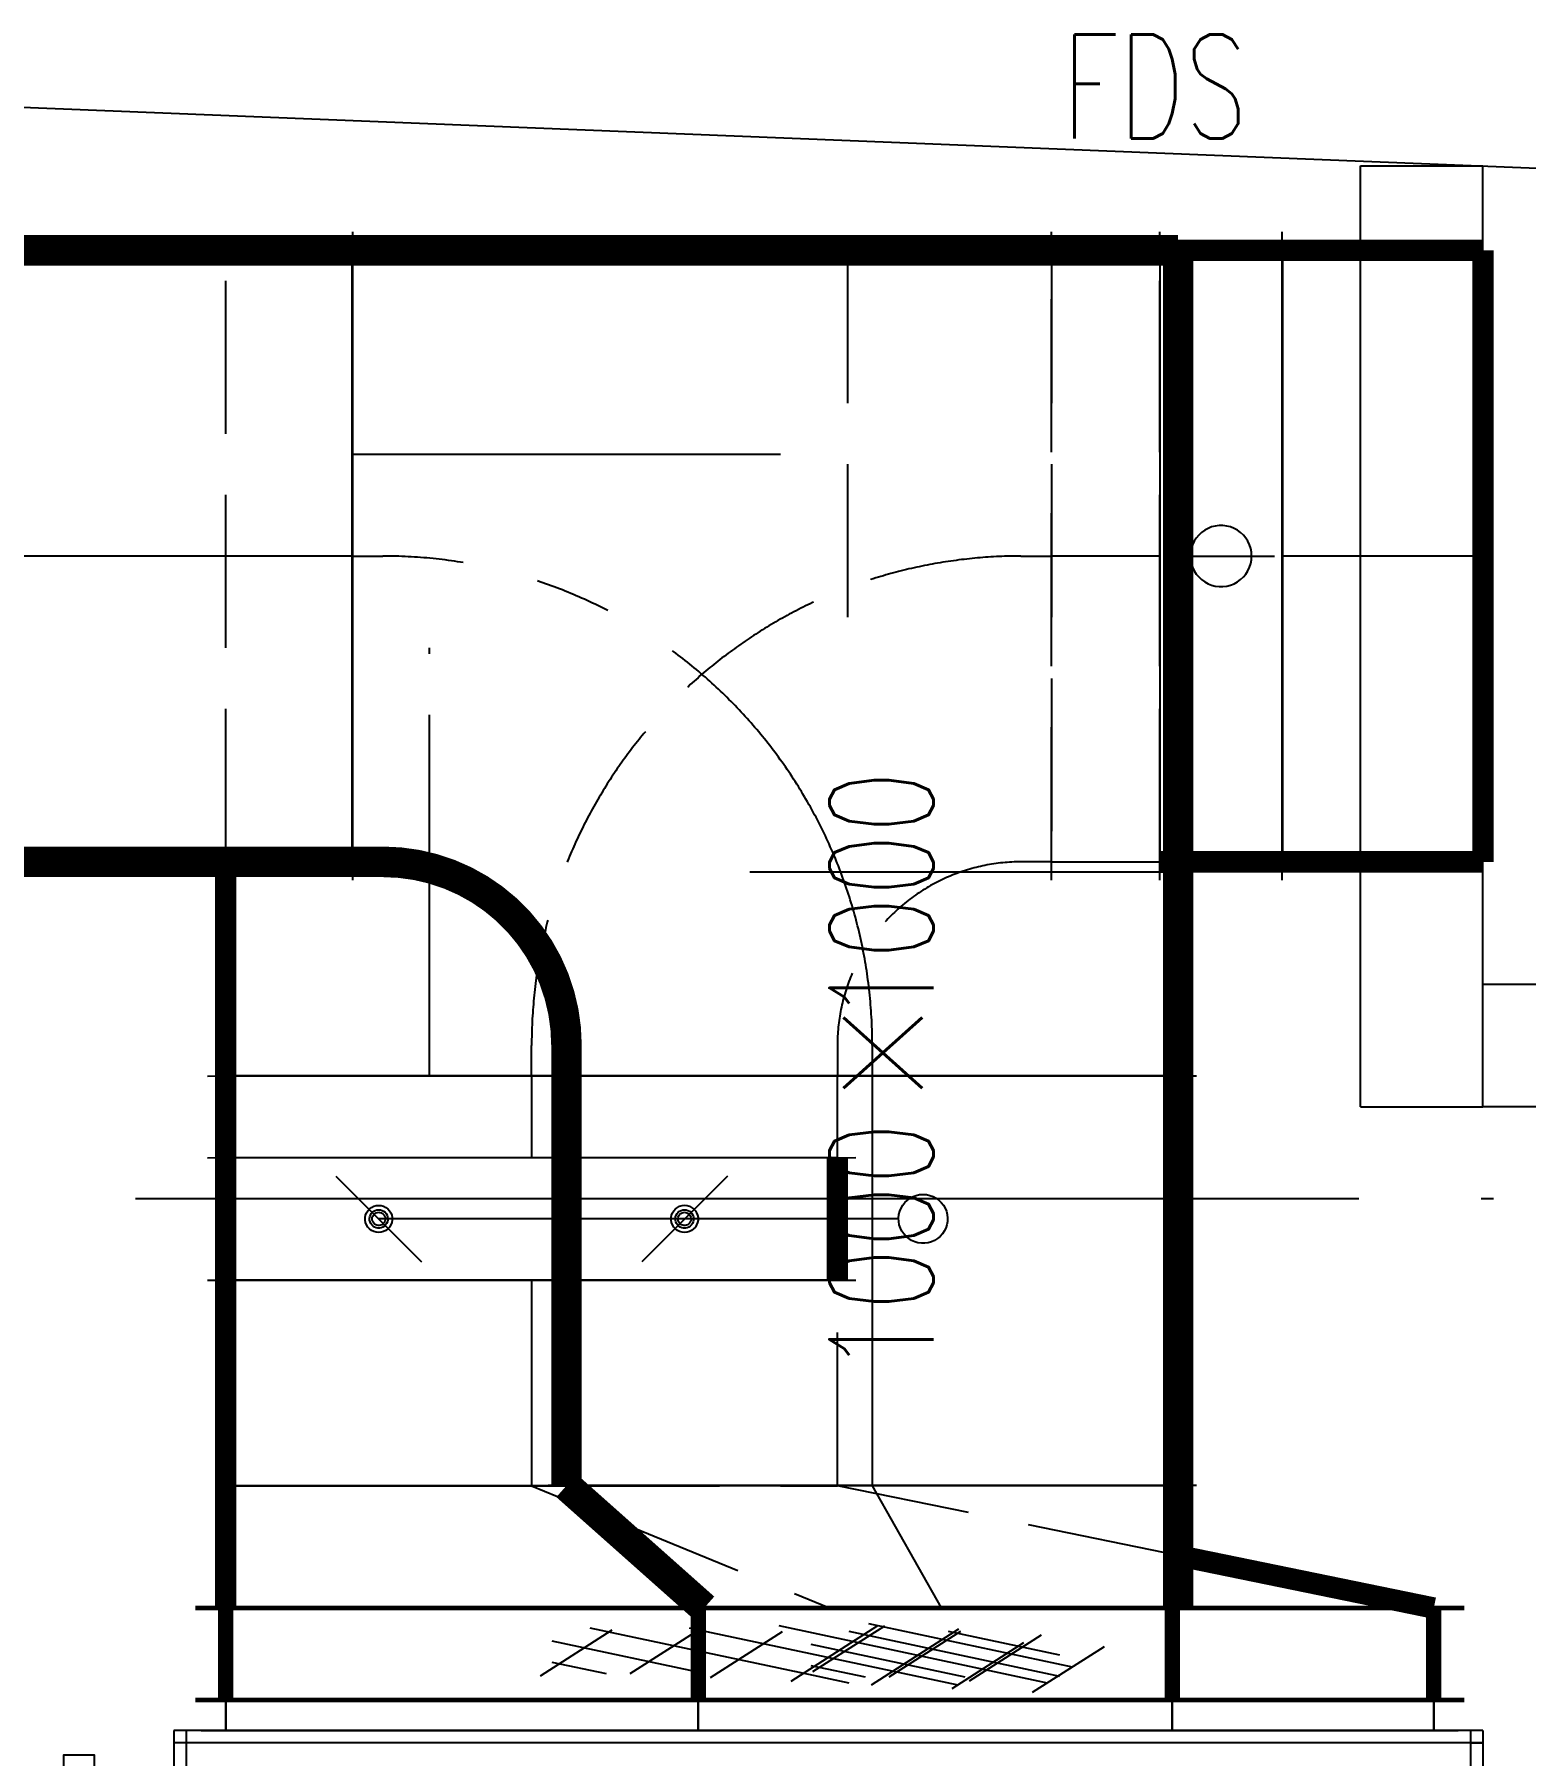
# Model space of a CAD drawing. Extents: x -778003 to -147913, y -2164908 to -814216.
# Drawn here: x -474731 to -472293, y -1279827 to -1277013 of the extents above; entities that cross this region are included whole.
import ezdxf

# ---------------------------------------------------------------- set-up
doc = ezdxf.new("R2010")
doc.units = 0
doc.header["$LTSCALE"] = 1000
doc.header["$MEASUREMENT"] = 0
for name, pattern in [('ACISOTGL', [3, 2, -1]), ('CENTER2', [1.125, 0.75, -0.125, 0.125, -0.125]), ('DASH', [0.35, 0.25, -0.1]), ('EB_DASHDOT', [39, 30, -3, 3, -3]), ('结构柱网$0$DOTE', [2.4200000000000004, 2, -0.2, 0.02, -0.2])]:
    doc.linetypes.add(name, pattern=pattern)
doc.layers.get('0').update_dxf_attribs({"linetype": 'CONTINUOUS'})
for name, color, linetype in [('00-风量计算', 6, 'CONTINUOUS'), ('A_STR-砌块墙', 121, 'CONTINUOUS'), ('DUCT-排风中心线', 5, 'CENTER2'), ('DUCT-排风标注', 3, 'CONTINUOUS'), ('DUCT-排风法兰', 2, 'CONTINUOUS'), ('DUCT-排风管', 31, 'CONTINUOUS'), ('DUCT-排风管端线', 2, 'CONTINUOUS'), ('DUCT-新风中心线', 5, 'CENTER2'), ('DUCT-新风标注', 3, 'CONTINUOUS'), ('DUCT-新风法兰', 2, 'CONTINUOUS'), ('DUCT-新风管', 3, 'CONTINUOUS'), ('DUCT-新风管端线', 2, 'CONTINUOUS'), ('DUCT-新风阀门', 7, 'CONTINUOUS'), ('EQ-空气机组', 7, 'CONTINUOUS'), ('Hvac-Hide', 8, 'DASH'), ('结构柱网$0$S-ANNO-DOTE', 230, '结构柱网$0$DOTE')]:
    doc.layers.add(name, color=color, linetype=linetype)
for name, color, linetype, lineweight in [('CAXA0', 7, 'CONTINUOUS', 70), ('CAXA1', 1, 'EB_DASHDOT', 25), ('H-DIM-空调', 7, 'CONTINUOUS', 20), ('粗实线层', 7, 'CONTINUOUS', 30)]:
    doc.layers.add(name, color=color, linetype=linetype, lineweight=lineweight)
doc.styles.add('_TCH_DIM', font='SIMPLEX', dxfattribs={"bigfont": 'GBCBIG'})

# ---------------------------------------------------------------- blocks, each defined once
blk = doc.blocks.new('A$C39991068')
at = {"color": 141}
blk.add_lwpolyline([(-2916.462633163588, -8634.694435050013), (-2916.462633124385, -8434.694435050013), (-7216.462582910957, -8434.69443445094), (-7216.464022414388, 290.3423867043457), (0, 0), (-0.03869723674870329, -834.6872920718743), (-1366.462626343768, -834.6941948889871), (-1366.46262667625, -2534.696116991809)], dxfattribs=at)
blk = doc.blocks.new('A$C1B5F37FD')
for p, q in [((-4480, 0), (-4480, -2140)), ((-4480, 0), (-4460, 0)), ((-4460, 0), (-4460, -2140)), ((-4460, -20), (-4460, 0)), ((-4460, 0), (-4060, 0)), ((-4480, -20), (-4460, -20)), ((-4460, -20), (-4060, -20)), ((-4480, -2120), (-4460, -2120)), ((-4460, -2120), (-4060, -2120)), ((-4460, -2120), (-4460, -2140)), ((-4480, -2140), (-4460, -2140)), ((-4460, -2140), (-4060, -2140))]:
    blk.add_line(p, q)
at = {"linetype": 'ACISOTGL', "ltscale": 80}
blk.add_line((-4460, -20), (-4460, -2120), dxfattribs=at)
at = {"layer": '粗实线层'}
for p, q in [((-4530, -40), (-4530, -2095)), ((-4480, -40), (-4480, -2095)), ((-4480, -80), (-4530, -80)), ((-4480, -2055), (-4530, -2055))]:
    blk.add_line(p, q, dxfattribs=at)
blk = doc.blocks.new('A$C044C3CE2')
for p, q in [((22.5, 2140), (22.5, 0)), ((22.5, 2140), (42.5, 2140)), ((42.5, 2140), (42.5, 0)), ((42.5, 2120), (42.5, 2140)), ((42.5, 2140), (1142.5, 2140)), ((1142.5, 2120), (1142.5, 2140)), ((1142.5, 2120), (1142.5, 2140)), ((1142.5, 2140), (1642.5, 2140)), ((1642.5, 2120), (1642.5, 2140)), ((1942.5, 2140), (1942.5, 0)), ((1942.5, 2140), (1962.5, 2140)), ((1962.5, 2140), (1962.5, 0)), ((22.5, 2120), (42.5, 2120)), ((42.5, 2120), (1142.5, 2120)), ((1142.5, 2120), (1642.5, 2120)), ((1942.5, 2120), (1962.5, 2120)), ((22.5, 20), (42.5, 20)), ((22.5, 0), (42.5, 0)), ((42.5, 20), (1142.5, 20)), ((42.5, 20), (42.5, 0)), ((42.5, 0), (1142.5, 0)), ((1142.5, 20), (1142.5, 0)), ((1142.5, 20), (1642.5, 20)), ((1142.5, 20), (1142.5, 0)), ((1142.5, 0), (1642.5, 0)), ((1642.5, 20), (1642.5, 0)), ((1942.5, 20), (1962.5, 20)), ((1942.5, 0), (1962.5, 0))]:
    blk.add_line(p, q)
at = {"extrusion": (-1.224606353822377e-16, 0, -1)}
for p, q in [((1942.5, 2140), (1642.5, 2140)), ((1642.5, 2120), (1642.5, 2140)), ((1942.5, 2120), (1942.5, 2140)), ((1942.5, 2120), (1642.5, 2120)), ((1866.5, 2115), (1912.5, 1622)), ((1866.5, 1622), (1912.5, 2115)), ((1866.5, 1622), (1912.5, 1129)), ((1866.5, 1129), (1912.5, 1622)), ((1866.5, 1129), (1912.5, 636)), ((1866.5, 636), (1912.5, 1129)), ((1866.5, 636), (1912.5, 143)), ((1866.5, 143), (1912.5, 636)), ((1942.5, 20), (1642.5, 20)), ((1642.5, 20), (1642.5, 0)), ((1942.5, 0), (1642.5, 0)), ((1942.5, 20), (1942.5, 0))]:
    blk.add_line(p, q, dxfattribs=at)
at = {"linetype": 'ACISOTGL', "ltscale": 80}
for p, q in [((42.5, 2120), (42.5, 20)), ((1142.5, 2120), (1142.5, 20)), ((1142.5, 2120), (1142.5, 20)), ((1642.5, 2120), (1642.5, 20))]:
    blk.add_line(p, q, dxfattribs=at)
at = {"linetype": 'ACISOTGL', "ltscale": 80, "extrusion": (-1.224606353822377e-16, 0, -1)}
for p, q in [((1642.5, 2120), (1642.5, 20)), ((1942.5, 2120), (1942.5, 20))]:
    blk.add_line(p, q, dxfattribs=at)
at = {"lineweight": 70, "extrusion": (1.224606353822377e-16, 0, -1)}
for p, q in [((242.2044017243999, 200), (242.2044017243999, 1328.612710508353)), ((242.7607065506554, 1326.943544461905), (242.7607065506554, 690.7348176562982)), ((242.7607065506554, 1326.943544461905), (244.1516782560308, 1326.943544461905)), ((244.1516782560308, 1326.943544461905), (244.1516782560308, 690.7348176562982)), ((270.0238358319008, 1328.612710508353), (270.0238358319008, 227.8194341075023)), ((947.9139240345007, 1328.612710508353), (1042.5, 1328.612710508353)), ((1042.5, 1328.612710508353), (1042.5, 200)), ((947.9139240345007, 1306.357163222353), (1042.5, 1306.357163222353)), ((1014.6805658925, 1306.357163222353), (1014.6805658925, 711.3211988958565)), ((947.9139240345007, 711.3211988958565), (1042.5, 711.3211988958565)), ((242.7607065506554, 690.7348176562982), (244.1516782560308, 690.7348176562982)), ((616.8626581552503, 689.0656516098497), (616.8626581552503, 656.2387193629866)), ((644.68209226275, 689.0656516098497), (644.68209226275, 656.2387193629866)), ((947.9139240345007, 689.0656516098497), (1042.5, 689.0656516098497)), ((1014.6805658925, 689.0656516098497), (1014.6805658925, 227.8194341075023)), ((525.0585256005004, 656.2387193630029), (760.1327438088906, 656.2387193629547)), ((525.0585256005004, 621.1862323875503), (760.1327438088906, 621.186232387503)), ((616.8626581552503, 621.1862323875348), (616.8626581552503, 227.8194341075023)), ((644.68209226275, 621.1862323875348), (644.68209226275, 227.8194341075023)), ((796.2980081486253, 588.3593001407035), (863.064650006625, 588.3593001407035)), ((712.839705826125, 505.4283169688088), (644.68209226275, 505.4283169688088)), ((1014.6805658925, 505.4283169688088), (954.8687825613749, 505.4283169688088)), ((712.839705826125, 477.6088828613119), (644.68209226275, 477.6088828613119)), ((1014.6805658925, 477.6088828613119), (954.8687825613749, 477.6088828613119)), ((644.68209226275, 394.7408126693463), (712.839705826125, 394.7408126693463)), ((954.8687825613749, 394.7408126693463), (1014.6805658925, 394.7408126693463)), ((644.68209226275, 366.921378561844), (712.839705826125, 366.921378561844)), ((954.8687825613749, 366.921378561844), (1014.6805658925, 366.921378561844)), ((242.2044017243999, 227.8194341075023), (1042.5, 227.8194341075023)), ((242.2044017243999, 200), (1042.5, 200))]:
    blk.add_line(p, q, dxfattribs=at)
blk.add_lwpolyline([(662.5, -180), (62.5, -180), (62.5, -130), (662.5, -130)], close=True)
blk.add_point((1392.5, 1070))
at = {"layer": 'CAXA0', "linetype": 'Continuous', "lineweight": 70, "extrusion": (1.224606353822377e-16, 0, -1)}
for p, q in [((623.8175166821245, 1352.537423840802), (623.8175166821245, 1328.612710508353)), ((648.8550073788748, 1352.537423840802), (623.8175166821245, 1352.537423840802)), ((648.8550073788748, 1352.537423840802), (648.8550073788748, 1328.612710508353)), ((947.9139240345007, 1328.612710508353), (242.2044017243999, 1328.612710508353)), ((947.9139240345007, 689.0656516098497), (242.2044017243999, 689.0656516098497)), ((623.8175166821245, 656.2387193630029), (623.8175166821245, 689.0656516098497)), ((648.8550073788748, 656.2387193630029), (648.8550073788748, 689.0656516098497)), ((525.0585256005004, 656.2387193630029), (525.0585256005004, 621.1862323875503)), ((747.6139984605003, 656.2387193630029), (747.6139984605003, 621.1862323875503)), ((760.1327438088906, 656.2387193630029), (760.1327438088906, 621.1862323875503)), ((899.2299143463597, 656.2387193630029), (760.1327438088906, 656.2387193630029)), ((899.2299143463597, 656.2387193630029), (899.2299143463756, 621.1862323875503)), ((899.2299143463756, 621.1862323875503), (760.1327438088906, 621.1862323875503)), ((938.1771220968757, 527.4884624517526), (938.1771220968757, 519.1426322195002)), ((954.8687825613749, 527.4884624517526), (954.8687825613749, 519.1426322195002)), ((938.1771220968757, 359.9084311353363), (938.1771220968757, 368.2542613675887)), ((954.8687825613749, 359.9084311353363), (954.8687825613749, 368.2542613675887))]:
    blk.add_line(p, q, dxfattribs=at)
at = {"layer": 'CAXA0', "lineweight": 70, "extrusion": (1.224606353822377e-16, 0, -1)}
for p, q in [((244.1516782560308, 1306.357163222353), (947.9139240345007, 1306.357163222353)), ((947.9139240344676, 711.3211988958565), (244.1516782560308, 711.3211988958565)), ((812.9896686131246, 656.2389233748409), (846.3729895421258, 656.2389233748409)), ((812.9896686131246, 621.1862323875503), (812.9896686131246, 588.3593001407035)), ((846.3729895421258, 621.1862323875503), (846.3729895421258, 588.3593001407035)), ((736.4464827687802, 564.7129851611708), (922.916175386486, 564.7129851611708)), ((879.7563104711256, 582.4776809412515), (779.6063476841248, 582.4776809412515)), ((779.6063476841248, 582.4776809412515), (779.6063476841248, 564.7129851611708)), ((796.2980081486253, 588.3593001407035), (796.2980081486253, 582.4776809412515)), ((863.064650006625, 588.3593001407035), (863.064650006625, 582.4776809412515)), ((879.7563104711256, 582.4776809412515), (879.7563104711256, 564.7129851611708)), ((712.839705826125, 546.94828938109), (954.8687825613749, 546.94828938109)), ((712.839705826125, 297.6640313074258), (712.839705826125, 546.94828938109)), ((938.1771220968757, 546.94828938109), (938.1771220968757, 527.4884624517526)), ((954.8687825613749, 546.94828938109), (954.8687825613749, 527.4884624517526)), ((800.4709232647501, 524.5337739001952), (858.8917348905002, 524.5337739001952)), ((800.4709232647501, 524.5337739001952), (800.4709232647501, 466.1129622744447)), ((858.8917348905002, 524.5337739001952), (858.8917348905002, 466.1129622744447)), ((938.1771220968757, 519.1426322195002), (938.1771220968757, 368.2542613675887)), ((954.8687825613749, 519.1426322195002), (954.8687825613749, 368.2542613675887)), ((698.9299887723753, 453.3353814559541), (712.839705826125, 467.0667714438423)), ((800.4709232647501, 466.1129622744447), (858.8917348905002, 466.1129622744447)), ((698.9299887723753, 434.0615121311512), (712.839705826125, 420.3301221432466)), ((712.839705826125, 343.4093868360069), (938.1771220968757, 343.4093868360069)), ((938.1771220968757, 359.9084311353363), (938.1771220968757, 338.3025335748416)), ((938.1771220968757, 338.3025335748416), (954.8687825613749, 338.3025335748416)), ((946.5229523291252, 338.3025335748416), (946.5229523291252, 297.6640313074258)), ((954.8687825613749, 359.9084311353363), (954.8687825613749, 338.3025335748416)), ((756.6553145454376, 253.848422588112), (902.7073436098127, 253.848422588112))]:
    blk.add_line(p, q, dxfattribs=at)
blk.add_circle((-693.366101950875, 443.6984467935445), 11.127773643, dxfattribs=at)
for centre, radius, start, end in [((-736.4464827687802, 546.94828938109), 17.76469578007499, 0, 90), ((-922.916175386486, 546.94828938109), 17.764695780075, 90, 180), ((-756.6553145454376, 297.6640313074258), 43.8156087193125, 270, 0), ((-902.7073436098127, 297.6640313074258), 43.8156087193125, 180, 270)]:
    blk.add_arc(centre, radius, start, end, dxfattribs=at)
at = {"layer": 'CAXA1', "linetype": 'EB_DASHDOT', "extrusion": (1.224606353822377e-16, 0, -1)}
for p, q in [((636.3362620305162, 605.2788236048264), (636.3362620305004, 1402.244892562524)), ((1127.937592295711, 1008.736733375043), (186.3970420028983, 1008.736733375043))]:
    blk.add_line(p, q, dxfattribs=at)
at = {"layer": 'CAXA1', "extrusion": (1.224606353822377e-16, 0, -1)}
for p, q in [((829.6813290776252, 737.8211797820804), (829.6813290776252, 141.7471813319844)), ((829.6813290776252, 665.1429032293572), (829.6813290776252, 194.7145115314206)), ((693.366101950875, 460.3901072580493), (693.366101950875, 427.0067863290451)), ((677.7872188506756, 415.8790126860476), (957.6507259721257, 415.8790126860476))]:
    blk.add_line(p, q, dxfattribs=at)
at = {"layer": '粗实线层', "extrusion": (-1.224606353822377e-16, 0, -1)}
for p, q in [((1962.5, 2100), (1962.5, 45)), ((2012.5, 2100), (2012.5, 45)), ((1962.5, 2060), (2012.5, 2060)), ((1962.5, 85), (2012.5, 85))]:
    blk.add_line(p, q, dxfattribs=at)
at = {"layer": '粗实线层'}
for p, q in [((-27.5, 1672.5), (-27.50000000000023, 817.5)), ((22.5, 1672.5), (22.49999999999977, 817.5)), ((-27.5, 1632.5), (22.5, 1632.5)), ((1461.454247488757, 1141.649153127823), (1451.064498207706, 1141.081771724954)), ((1451.064498207706, 1141.081771724954), (1457.282647121654, 1109.03586096913)), ((1461.454247488757, 1141.649153127823), (1457.282647121654, 1109.03586096913)), ((-27.50000000000023, 857.5), (22.49999999999977, 857.5))]:
    blk.add_line(p, q, dxfattribs=at)
at = {"layer": '粗实线层', "extrusion": (-1.224606353822377e-16, 0, -1)}
for points in [[(-1912.5, 2115), (-1866.5, 2115), (-1866.5, 1622), (-1912.5, 1622)], [(-1912.5, 1622), (-1866.5, 1622), (-1866.5, 1129), (-1912.5, 1129)], [(-1912.5, 1129), (-1866.5, 1129), (-1866.5, 636), (-1912.5, 636)], [(-1912.5, 636), (-1866.5, 636), (-1866.5, 143), (-1912.5, 143)]]:
    blk.add_lwpolyline(points, close=True, dxfattribs=at)
at = {"layer": '粗实线层'}
blk.add_lwpolyline([(1222.5, 2035), (1562.5, 2035), (1562.5, 105), (1222.5, 105)], close=True, dxfattribs=at)
at = {"layer": '粗实线层', "start_tangent": (2.029518412859098e-16, 1), "end_tangent": (5.643781815287702e-17, 1)}
blk.add_spline([(1456.259372848232, 1141.365462426387), (1392.499999999985, 1924.312458668785), (1310.841617703569, 1069.999999999996), (1392.500000000015, 215.6875413312155), (1458.309435584728, 1069.999999972797)], degree=3, dxfattribs=at)

msp = doc.modelspace()

# ---------------------------------------------------------------- linework, layer by layer
at = {"layer": 'A_STR-砌块墙'}
for p, q in [((-472562.6567154027, -1278766.835831507), (-472562.6567154027, -1277228.388071762)), ((-472562.6567154027, -1277228.388071762), (-472362.6567154027, -1277228.388071762)), ((-472362.6567154027, -1278766.835831507), (-472362.6567154027, -1277228.388071762)), ((-471162.6074900187, -1278566.835831508), (-472362.6567154027, -1278566.835831508)), ((-472362.6567154027, -1278766.835831508), (-472362.6567154027, -1278566.835831508)), ((-472562.6567154027, -1278766.835831507), (-472362.6567154027, -1278766.835831507)), ((-471162.6074900187, -1278766.835831508), (-472362.6567154027, -1278766.835831508))]:
    msp.add_line(p, q, dxfattribs=at)
at = {"layer": 'DUCT-排风中心线'}
for p, q in [((-474211.1337932249, -1277866.168323187), (-474840.2277150205, -1277866.168323186)), ((-474210.933793225, -1277866.168323187), (-474160.933793225, -1277866.168323187)), ((-473360.9337932256, -1278666.168323187), (-473360.9337932256, -1278716.168323187)), ((-473360.9337932256, -1278716.368323187), (-473360.9337932256, -1279385.949956544)), ((-473360.9337932256, -1279386.149956544), (-473248.4337932257, -1279586.149956544))]:
    msp.add_line(p, q, dxfattribs=at)
msp.add_arc((-474160.9337932256, -1278666.168323187), 800, 0, 89.99999999995832, dxfattribs=at)
at = {"layer": 'DUCT-排风法兰'}
for p, q in [((-474211.033793225, -1277336.168323187), (-474211.033793225, -1278396.168323187)), ((-473890.9337932256, -1278716.268323187), (-472830.9337932256, -1278716.268323187)), ((-472830.9337932256, -1279386.049956544), (-473890.9337932256, -1279386.049956544)), ((-473665.9337932257, -1279586.249956544), (-472830.9337932257, -1279586.249956544)), ((-473665.9337932257, -1279586.249956544), (-472830.9337932257, -1279586.249956544))]:
    msp.add_line(p, q, dxfattribs=at)
at = {"layer": 'DUCT-排风法兰', "const_width": 7.5, "elevation": -2990}
for points in [[(-473676.4337932256, -1279586.349956544), (-472820.4337932258, -1279586.349956544)], [(-473714.4337932256, -1279736.549956544), (-472820.4337932258, -1279736.549956544)]]:
    msp.add_lwpolyline(points, dxfattribs=at)
at = {"layer": 'DUCT-排风管'}
for points, const_width in [([(-474211.1337932246, -1277366.168323187), (-474840.2277150202, -1277366.168323186)], 50), ([(-474210.9337932246, -1277366.168323187), (-472860.9337932256, -1277366.168323188)], 50), ([(-472860.9337932256, -1277366.168323188), (-472860.9337932256, -1278716.168323187)], 50), ([(-474840.2277150209, -1278366.168323186), (-474211.1337932253, -1278366.168323187)], 50), ([(-474160.9337932254, -1278366.168323187), (-474210.9337932254, -1278366.168323187)], 50), ([(-473860.9337932256, -1278716.168323187), (-473860.9337932256, -1278666.168323187)], 50), ([(-473860.9337932256, -1278716.368323187), (-473860.9337932256, -1279385.949956544)], 50), ([(-472860.9337932256, -1279385.949956544), (-472860.9337932256, -1278716.368323187)], 50), ([(-473860.9337932256, -1279386.149956544), (-473635.9337932257, -1279586.149956544)], 50), ([(-472860.9337932256, -1279386.149956544), (-472860.9337932257, -1279586.149956544)], 50), ([(-473645.4337932257, -1279736.449956544), (-473645.4337932258, -1279586.449956544)], 25), ([(-472870.4337932258, -1279586.449956544), (-472870.4337932257, -1279736.449956544)], 25)]:
    msp.add_lwpolyline(points, dxfattribs=dict(at, const_width=const_width))
at = {"layer": 'DUCT-排风管', "const_width": 50}
msp.add_lwpolyline([(-473860.9337932256, -1278666.168323187, 0.4142135623733224), (-474160.9337932254, -1278366.168323187)], format="xyb", dxfattribs=at)
at = {"layer": 'DUCT-排风管端线'}
for p, q in [((-474211.1337932253, -1278366.168323187), (-474211.1337932246, -1277366.168323187)), ((-474210.9337932254, -1278366.168323187), (-474210.9337932246, -1277366.168323187)), ((-474210.9337932249, -1277699.50165652), (-473510.9337932249, -1277699.50165652)), ((-472860.9337932253, -1278382.834989854), (-473560.9337932253, -1278382.834989854)), ((-472860.9337932256, -1278716.168323187), (-473860.9337932256, -1278716.168323187)), ((-472860.9337932256, -1278716.368323187), (-473860.9337932256, -1278716.368323187)), ((-473860.9337932256, -1279385.949956544), (-472860.9337932256, -1279385.949956544)), ((-472860.9337932256, -1279386.149956544), (-473860.9337932256, -1279386.149956544)), ((-473635.9337932257, -1279586.149956544), (-472860.9337932257, -1279586.149956544))]:
    msp.add_line(p, q, dxfattribs=at)
at = {"layer": 'DUCT-新风中心线'}
for p, q in [((-472362.6567154027, -1277866.168323186), (-472690.5514534167, -1277866.168323186)), ((-473917.9589261594, -1278716.198330311), (-473917.960801607, -1278666.198330346)), ((-473917.9589186576, -1278716.398330311), (-473917.9539175718, -1278849.728790758)), ((-473917.9464007781, -1279050.128790617), (-473917.9337932258, -1279386.249956544)), ((-473917.9337932258, -1279386.249956544), (-473811.867721796, -1279429.764242259)), ((-473430.6775432266, -1279586.149956544), (-473430.4337932258, -1279586.249956544))]:
    msp.add_line(p, q, dxfattribs=at)
msp.add_arc((-473117.9608021615, -1278666.168323186), 800.0000000082823, 168.9453664764502, 180.0021491045487, dxfattribs=at)
at = {"layer": 'DUCT-新风法兰'}
for p, q in [((-473067.8608021695, -1277366.168323188), (-473067.8608021695, -1277336.168323186)), ((-472890.8514534166, -1277366.168323188), (-472890.8514534166, -1277336.168323186)), ((-472690.6514534167, -1278396.168323186), (-472690.6514534167, -1277336.168323186)), ((-474447.9589220357, -1278716.31821009), (-473387.9589227813, -1278716.278450532)), ((-474447.9539134481, -1278849.848670537), (-473387.9539141937, -1278849.808910979)), ((-474447.9464041562, -1279050.048670396), (-473387.9464049019, -1279050.008910838))]:
    msp.add_line(p, q, dxfattribs=at)
at = {"layer": 'DUCT-新风法兰', "const_width": 7.5}
for points in [[(-474467.9337932258, -1279586.149956398), (-472392.9337932258, -1279586.349956545)], [(-474467.9337932258, -1279586.349956544), (-472392.9337932258, -1279586.349956544)], [(-474467.9337932258, -1279736.549956544), (-472392.9337932258, -1279736.549956545)]]:
    msp.add_lwpolyline(points, dxfattribs=at)
at = {"layer": 'DUCT-新风管'}
for points, const_width in [([(-474211.1337932246, -1277366.168323483), (-474210.9337932246, -1277366.168323483)], 35), ([(-472890.7514534164, -1277366.168323186), (-472690.7514534164, -1277366.168323186)], 35), ([(-472362.6567154024, -1277366.168323186), (-472690.5514534164, -1277366.168323186)], 35), ([(-472362.6567154031, -1278366.168323186), (-472362.6567154024, -1277366.168323186)], 35), ([(-474417.9589258077, -1278716.217084787), (-474417.9720556784, -1278366.168323187)], 35), ([(-472690.751453417, -1278366.168323186), (-472890.751453417, -1278366.168323186)], 35), ([(-472690.5514534171, -1278366.168323186), (-472362.6567154031, -1278366.168323186)], 35), ([(-474417.9589183059, -1278716.417084787), (-474417.9539172201, -1278849.747545234)], 35), ([(-473417.9589269332, -1278716.168323187), (-473417.9589265112, -1278716.179575836)], 35), ([(-474417.9464079283, -1279049.947545093), (-474417.9539097185, -1278849.947545233)], 35), ([(-473417.9539104219, -1278849.910036282), (-473417.9464086317, -1279049.910036142)], 35), ([(-474417.9464004264, -1279050.147545092), (-474417.933792874, -1279386.26871102)], 35), ([(-473417.9464004264, -1279050.128790688), (-473417.9464011299, -1279050.110036141)], 35), ([(-474417.9337932258, -1279386.249956544), (-474417.9337932258, -1279586.249956544)], 35), ([(-473417.933796625, -1279386.149956544), (-473417.9338041268, -1279385.949956544)], 35), ([(-472860.9337932256, -1279500.506366801), (-472442.9337932258, -1279586.249956544)], 35), ([(-474417.9337932257, -1279736.449956544), (-474417.9337932258, -1279586.449956544)], 25), ([(-472442.9337932258, -1279586.449956544), (-472442.9337932257, -1279736.449956544)], 25)]:
    msp.add_lwpolyline(points, dxfattribs=dict(at, const_width=const_width))
at = {"layer": 'DUCT-新风管端线'}
for p, q in [((-472890.7514534164, -1277366.168323186), (-472890.751453417, -1278366.168323186)), ((-472690.7514534164, -1277366.168323186), (-472690.751453417, -1278366.168323186)), ((-472690.5514534164, -1277366.168323186), (-472690.5514534171, -1278366.168323186)), ((-474084.6255927088, -1278716.204581803), (-474084.6255927087, -1278376.035494066)), ((-473417.9589265112, -1278716.179575836), (-474417.9589258077, -1278716.217084787)), ((-473860.9337932256, -1278716.396191359), (-474417.9589183059, -1278716.417084787)), ((-474417.9539172201, -1278849.747545234), (-473860.9337932256, -1278849.726651993)), ((-473417.9539104219, -1278849.910036282), (-474417.9539097185, -1278849.947545233)), ((-473417.9464086317, -1279049.910036142), (-474417.9464079283, -1279049.947545093)), ((-473417.9464011299, -1279050.110036141), (-474417.9464004264, -1279050.147545092)), ((-474417.933792874, -1279386.26871102), (-473860.8237031322, -1279386.247814405)), ((-473860.8212932252, -1279386.249956544), (-474417.9337932258, -1279386.249956544)), ((-474417.9337932258, -1279586.049956398), (-472442.9337932258, -1279586.249956544)), ((-474417.9337932258, -1279586.249956398), (-472442.9337932258, -1279586.249956691)), ((-472442.9337932258, -1279586.449956544), (-474417.9337932258, -1279586.249956398)), ((-474417.9337932258, -1279586.249956544), (-472442.9337932258, -1279586.249956544)), ((-472442.9337932257, -1279736.449956544), (-474417.9337932257, -1279736.449956544))]:
    msp.add_line(p, q, dxfattribs=at)
at = {"layer": 'DUCT-新风阀门'}
for p, q in [((-472817.5427931654, -1277823.951926911), (-472822.622652904, -1277827.642661047)), ((-472812.0404179947, -1277820.926970563), (-472817.5427931654, -1277823.951926911)), ((-472806.2023031352, -1277818.615497371), (-472812.0404179947, -1277820.926970563)), ((-472800.1205191457, -1277817.05396065), (-472806.2023031352, -1277818.615497371)), ((-472793.8909793929, -1277816.266986765), (-472800.1205191457, -1277817.05396065)), ((-472787.61192744, -1277816.266986765), (-472793.8909793929, -1277816.266986765)), ((-472781.3823876872, -1277817.05396065), (-472787.61192744, -1277816.266986765)), ((-472775.3006036977, -1277818.615497371), (-472781.3823876872, -1277817.05396065)), ((-472769.4624888382, -1277820.926970563), (-472775.3006036977, -1277818.615497371)), ((-472763.9601136675, -1277823.951926911), (-472769.4624888382, -1277820.926970563)), ((-472758.8802539291, -1277827.642661047), (-472763.9601136675, -1277823.951926911)), ((-472839.180611473, -1277853.733828828), (-472840.3571884824, -1277859.901661508)), ((-472837.240277711, -1277847.762095552), (-472839.180611473, -1277853.733828828)), ((-472834.5667874187, -1277842.080639481), (-472837.240277711, -1277847.762095552)), ((-472831.2023031353, -1277836.779060571), (-472834.5667874187, -1277842.080639481)), ((-472827.1998847876, -1277831.94096789), (-472831.2023031353, -1277836.779060571)), ((-472822.622652904, -1277827.642661047), (-472827.1998847876, -1277831.94096789)), ((-472754.3030220455, -1277831.94096789), (-472758.8802539291, -1277827.642661047)), ((-472750.3006036978, -1277836.779060571), (-472754.3030220455, -1277831.94096789)), ((-472746.9361194143, -1277842.080639481), (-472750.3006036978, -1277836.779060571)), ((-472744.2626291222, -1277847.762095552), (-472746.9361194143, -1277842.080639481)), ((-472742.3222953602, -1277853.733828828), (-472744.2626291222, -1277847.762095552)), ((-472741.1457183509, -1277859.901661508), (-472742.3222953602, -1277853.733828828)), ((-472878.2514534167, -1277866.168323186), (-472703.2514534167, -1277866.168323186)), ((-472840.3571884824, -1277859.901661508), (-472840.7514534167, -1277866.168323186)), ((-472840.7514534167, -1277866.168323186), (-472840.3571884824, -1277872.434984864)), ((-472840.3571884824, -1277872.434984864), (-472839.1806114732, -1277878.602817544)), ((-472839.1806114732, -1277878.602817544), (-472837.2402777111, -1277884.57455082)), ((-472744.2626291223, -1277884.57455082), (-472742.3222953603, -1277878.602817544)), ((-472742.3222953603, -1277878.602817544), (-472741.1457183509, -1277872.434984864)), ((-472740.7514534167, -1277866.168323186), (-472741.1457183509, -1277859.901661508)), ((-472741.1457183509, -1277872.434984864), (-472740.7514534167, -1277866.168323186)), ((-472837.2402777111, -1277884.57455082), (-472834.566787419, -1277890.256006891)), ((-472834.566787419, -1277890.256006891), (-472831.2023031355, -1277895.557585801)), ((-472831.2023031355, -1277895.557585801), (-472827.1998847878, -1277900.395678482)), ((-472827.1998847878, -1277900.395678482), (-472822.6226529042, -1277904.693985325)), ((-472822.6226529042, -1277904.693985325), (-472817.5427931658, -1277908.384719461)), ((-472817.5427931658, -1277908.384719461), (-472812.0404179951, -1277911.409675809)), ((-472812.0404179951, -1277911.409675809), (-472806.2023031356, -1277913.721149001)), ((-472775.3006036981, -1277913.721149001), (-472769.4624888386, -1277911.409675809)), ((-472769.4624888386, -1277911.409675809), (-472763.9601136679, -1277908.384719461)), ((-472763.9601136679, -1277908.384719461), (-472758.8802539294, -1277904.693985325)), ((-472758.8802539294, -1277904.693985325), (-472754.3030220457, -1277900.395678482)), ((-472754.3030220457, -1277900.395678482), (-472750.300603698, -1277895.557585801)), ((-472750.300603698, -1277895.557585801), (-472746.9361194146, -1277890.256006891)), ((-472746.9361194146, -1277890.256006891), (-472744.2626291223, -1277884.57455082)), ((-472806.2023031356, -1277913.721149001), (-472800.1205191461, -1277915.282685722)), ((-472800.1205191461, -1277915.282685722), (-472793.8909793933, -1277916.069659607)), ((-472793.8909793933, -1277916.069659607), (-472787.6119274404, -1277916.069659607)), ((-472787.6119274404, -1277916.069659607), (-472781.3823876876, -1277915.282685722)), ((-472781.3823876876, -1277915.282685722), (-472775.3006036981, -1277913.721149001)), ((-474237.9527845765, -1278879.940793601), (-474097.9475334219, -1279019.93554225)), ((-473597.9527850267, -1278879.916787873), (-473737.9475336751, -1279019.922039027)), ((-473311.1125014939, -1278927.538312694), (-473307.6769565591, -1278923.140675711)), ((-473307.6769565591, -1278923.140675711), (-473303.6628133358, -1278919.263971672)), ((-473303.6628133358, -1278919.263971672), (-473299.1482025557, -1278915.98365621)), ((-473299.1482025557, -1278915.98365621), (-473294.2209959823, -1278913.363576934)), ((-473294.2209959823, -1278913.363576934), (-473288.9770960871, -1278911.454730708)), ((-473288.9770960871, -1278911.454730708), (-473283.5185694165, -1278910.294271051)), ((-473283.5185694165, -1278910.294271051), (-473277.9516599834, -1278909.904784992)), ((-473277.9516599834, -1278909.904784992), (-473272.3847213475, -1278910.293853432)), ((-473272.3847213475, -1278910.293853432), (-473266.9261076372, -1278911.453903598)), ((-473266.9261076372, -1278911.453903598), (-473261.682064559, -1278913.362356433)), ((-473261.682064559, -1278913.362356433), (-473256.7546614467, -1278915.982066073)), ((-473256.7546614467, -1278915.982066073), (-473252.2398045969, -1278919.262042849)), ((-473252.2398045969, -1278919.262042849), (-473248.2253705626, -1278923.138445745)), ((-473248.2253705626, -1278923.138445745), (-473244.789495736, -1278927.535824987)), ((-474190.0139326462, -1278947.894492902), (-474189.2627306715, -1278943.875082584)), ((-474190.0137792719, -1278951.983498122), (-474190.0139326462, -1278947.894492902)), ((-474189.2622757716, -1278956.002852075), (-474190.0137792719, -1278951.983498122)), ((-474189.2627306715, -1278943.875082584), (-474187.7857546302, -1278940.062143365)), ((-474187.7857546302, -1278940.062143365), (-474185.6333011697, -1278936.585520318)), ((-474185.6333011697, -1278936.585520318), (-474182.8786695113, -1278933.563605671)), ((-474182.9393484851, -1278949.224708331), (-474182.5334511879, -1278946.400878713)), ((-474182.8034974202, -1278952.074324237), (-474182.9393484851, -1278949.224708331)), ((-474182.8786695113, -1278933.563605671), (-474179.6156653322, -1278931.099307101)), ((-474182.1308080048, -1278954.846733889), (-474182.8034974202, -1278952.074324237)), ((-474182.5334511879, -1278946.400878713), (-474181.6004757148, -1278943.704895943)), ((-474181.6004757148, -1278943.704895943), (-474180.1741422299, -1278941.234199864)), ((-474180.1741422299, -1278941.234199864), (-474178.3060021418, -1278939.078087869)), ((-474179.6156653322, -1278931.099307101), (-474175.9554063261, -1278929.276543343)), ((-474178.6703063616, -1278949.427907381), (-474178.3800118901, -1278947.408327225)), ((-474178.5731467762, -1278951.465929681), (-474178.6703063616, -1278949.427907381)), ((-474178.0920447347, -1278953.448734692), (-474178.5731467762, -1278951.465929681)), ((-474178.3800118901, -1278947.408327225), (-474177.7127553605, -1278945.480182105)), ((-474178.3060021418, -1278939.078087869), (-474176.0635749006, -1278937.314487462)), ((-474177.7127553605, -1278945.480182105), (-474176.6926531622, -1278943.713160206)), ((-474176.6926531622, -1278943.713160206), (-474175.3565744465, -1278942.171126306)), ((-474176.0635749006, -1278937.314487462), (-474173.5279076695, -1278936.007139758)), ((-474175.9554063261, -1278929.276543343), (-474172.0225382235, -1278928.157386429)), ((-474175.3565744465, -1278942.171126306), (-474173.7528085792, -1278940.909813527)), ((-474173.7528085792, -1278940.909813527), (-474171.9393198376, -1278939.974808999)), ((-474173.5279076695, -1278936.007139758), (-474170.7906460688, -1278935.203295709)), ((-474172.0225382235, -1278928.157386429), (-474167.9509901308, -1278927.779947905)), ((-474171.9393198376, -1278939.974808999), (-474169.9816524296, -1278939.399906222)), ((-474170.7906460688, -1278935.203295709), (-474167.9507218645, -1278934.932008333)), ((-474169.9816524296, -1278939.399906222), (-474167.9505615559, -1278939.20588368)), ((-474167.9509901308, -1278927.779947905), (-474163.8794137348, -1278928.157080989)), ((-474167.9507218645, -1278934.932008333), (-474165.1107773168, -1278935.203082663)), ((-474167.9505615559, -1278939.20588368), (-474165.9194561329, -1278939.399753853)), ((-473667.9501593509, -1278949.91941345), (-474167.9501589992, -1278949.938167925)), ((-474165.9194561329, -1278939.399753853), (-474163.9617456023, -1278939.974509768)), ((-474165.1107773168, -1278935.203082663), (-474162.373455421, -1278936.006721366)), ((-474163.9617456023, -1278939.974509768), (-474162.1481867236, -1278940.90937825)), ((-474163.8794137348, -1278928.157080989), (-474159.9464616865, -1278929.275942864)), ((-474162.373455421, -1278936.006721366), (-474159.8376901225, -1278937.313878846)), ((-474162.1481867236, -1278940.90937825), (-474160.5443262399, -1278942.170570714)), ((-474160.5443262399, -1278942.170570714), (-474159.2081318478, -1278943.71250438)), ((-474159.9464616865, -1278929.275942864), (-474156.2860659508, -1278931.098432033)), ((-474159.8376901225, -1278937.313878846), (-474157.5951305861, -1278939.077311025)), ((-474159.2081318478, -1278943.71250438), (-474158.1878970941, -1278945.479449748)), ((-474158.1878970941, -1278945.479449748), (-474157.520495921, -1278947.407544807)), ((-474157.3270566426, -1278951.465132763), (-474157.8080099368, -1278953.447973859)), ((-474157.5951305861, -1278939.077311025), (-474155.7268287563, -1278941.233282871)), ((-474157.520495921, -1278947.407544807), (-474157.2300499456, -1278949.427103179)), ((-474157.2300499456, -1278949.427103179), (-474157.3270566426, -1278951.465132763)), ((-474156.2860659508, -1278931.098432033), (-474153.0228769144, -1278933.562485811)), ((-474155.7268287563, -1278941.233282871), (-474154.300309929, -1278943.703871943)), ((-474154.300309929, -1278943.703871943), (-474153.3671322115, -1278946.399784715)), ((-474153.09666037, -1278952.073209965), (-474153.7691418031, -1278954.845670072)), ((-474153.3671322115, -1278946.399784715), (-474152.9610230777, -1278949.223583875)), ((-474152.9610230777, -1278949.223583875), (-474153.09666037, -1278952.073209965)), ((-474153.0228769144, -1278933.562485811), (-474150.268018566, -1278936.584193804)), ((-474150.268018566, -1278936.584193804), (-474148.1153043027, -1278940.060655368)), ((-474148.1153043027, -1278940.060655368), (-474146.6380422268, -1278943.873483776)), ((-474146.6380422268, -1278943.873483776), (-474145.8865387265, -1278947.892837729)), ((-474145.8863853522, -1278951.981842949), (-474146.6375873269, -1278956.001253267)), ((-474145.8865387265, -1278947.892837729), (-474145.8863853522, -1278951.981842949)), ((-473417.9501595268, -1278949.910036212), (-473917.9501591751, -1278949.928790688)), ((-473690.0139329979, -1278947.875738426), (-473689.2627310232, -1278943.856328108)), ((-473690.0137796236, -1278951.964743646), (-473690.0139329979, -1278947.875738426)), ((-473689.2622761233, -1278955.984097599), (-473690.0137796236, -1278951.964743646)), ((-473689.2627310232, -1278943.856328108), (-473687.7857549819, -1278940.04338889)), ((-473687.7857549819, -1278940.04338889), (-473685.6333015215, -1278936.566765843)), ((-473685.6333015215, -1278936.566765843), (-473682.878669863, -1278933.544851195)), ((-473682.9393488368, -1278949.205953855), (-473682.5334515397, -1278946.382124237)), ((-473682.803497772, -1278952.055569762), (-473682.9393488368, -1278949.205953855)), ((-473682.878669863, -1278933.544851195), (-473679.6156656839, -1278931.080552626)), ((-473682.1308083566, -1278954.827979413), (-473682.803497772, -1278952.055569762)), ((-473682.5334515397, -1278946.382124237), (-473681.6004760665, -1278943.686141468)), ((-473681.6004760665, -1278943.686141468), (-473680.1741425816, -1278941.215445389)), ((-473680.1741425816, -1278941.215445389), (-473678.3060024935, -1278939.059333393)), ((-473679.6156656839, -1278931.080552626), (-473675.9554066779, -1278929.257788868)), ((-473678.6703067133, -1278949.409152905), (-473678.3800122419, -1278947.38957275)), ((-473678.573147128, -1278951.447175206), (-473678.6703067133, -1278949.409152905)), ((-473678.0920450864, -1278953.429980216), (-473678.573147128, -1278951.447175206)), ((-473678.3800122419, -1278947.38957275), (-473677.7127557123, -1278945.461427629)), ((-473678.3060024935, -1278939.059333393), (-473676.0635752524, -1278937.295732986)), ((-473677.7127557123, -1278945.461427629), (-473676.6926535139, -1278943.694405731)), ((-473676.6926535139, -1278943.694405731), (-473675.3565747982, -1278942.152371831)), ((-473676.0635752524, -1278937.295732986), (-473673.5279080212, -1278935.988385282)), ((-473675.9554066779, -1278929.257788868), (-473672.0225385753, -1278928.138631953)), ((-473675.3565747982, -1278942.152371831), (-473673.752808931, -1278940.891059052)), ((-473673.752808931, -1278940.891059052), (-473671.9393201894, -1278939.956054523)), ((-473673.5279080212, -1278935.988385282), (-473670.7906464205, -1278935.184541233)), ((-473672.0225385753, -1278928.138631953), (-473667.9509904825, -1278927.76119343)), ((-473671.9393201894, -1278939.956054523), (-473669.9816527813, -1278939.381151746)), ((-473670.7906464205, -1278935.184541233), (-473667.9507222162, -1278934.913253857)), ((-473669.9816527813, -1278939.381151746), (-473667.9505619077, -1278939.187129204)), ((-473667.9509904825, -1278927.76119343), (-473663.8794140866, -1278928.138326513)), ((-473667.9507222162, -1278934.913253857), (-473665.1107776685, -1278935.184328187)), ((-473667.9505619077, -1278939.187129204), (-473665.9194564846, -1278939.380999377)), ((-473665.9194564846, -1278939.380999377), (-473663.9617459541, -1278939.955755293)), ((-473665.1107776685, -1278935.184328187), (-473662.3734557728, -1278935.98796689)), ((-473663.9617459541, -1278939.955755293), (-473662.1481870754, -1278940.890623774)), ((-473663.8794140866, -1278928.138326513), (-473659.9464620383, -1278929.257188389)), ((-473662.3734557728, -1278935.98796689), (-473659.8376904743, -1278937.29512437)), ((-473662.1481870754, -1278940.890623774), (-473660.5443265917, -1278942.151816239)), ((-473660.5443265917, -1278942.151816239), (-473659.2081321996, -1278943.693749905)), ((-473659.9464620383, -1278929.257188389), (-473656.2860663026, -1278931.079677557)), ((-473659.8376904743, -1278937.29512437), (-473657.5951309379, -1278939.05855655)), ((-473659.2081321996, -1278943.693749905), (-473658.1878974459, -1278945.460695272)), ((-473658.1878974459, -1278945.460695272), (-473657.5204962727, -1278947.388790331)), ((-473657.3270569943, -1278951.446378287), (-473657.8080102886, -1278953.429219384)), ((-473657.5951309379, -1278939.05855655), (-473655.726829108, -1278941.214528396)), ((-473657.5204962727, -1278947.388790331), (-473657.2300502974, -1278949.408348704)), ((-473657.2300502974, -1278949.408348704), (-473657.3270569943, -1278951.446378287)), ((-473656.2860663026, -1278931.079677557), (-473653.0228772661, -1278933.543731336)), ((-473655.726829108, -1278941.214528396), (-473654.3003102808, -1278943.685117467)), ((-473654.3003102808, -1278943.685117467), (-473653.3671325632, -1278946.381030239)), ((-473653.0966607218, -1278952.054455489), (-473653.7691421549, -1278954.826915597)), ((-473653.3671325632, -1278946.381030239), (-473652.9610234295, -1278949.204829399)), ((-473652.9610234295, -1278949.204829399), (-473653.0966607218, -1278952.054455489)), ((-473653.0228772661, -1278933.543731336), (-473650.2680189178, -1278936.565439328)), ((-473650.2680189178, -1278936.565439328), (-473648.1153046544, -1278940.041900893)), ((-473648.1153046544, -1278940.041900893), (-473646.6380425785, -1278943.854729301)), ((-473646.6380425785, -1278943.854729301), (-473645.8865390783, -1278947.874083254)), ((-473645.8863857039, -1278951.963088474), (-473646.6375876786, -1278955.982498792)), ((-473645.8865390783, -1278947.874083254), (-473645.8863857039, -1278951.963088474)), ((-473317.9501595973, -1278949.906285322), (-473417.9501595269, -1278949.910036217)), ((-473317.9258450399, -1278948.510304541), (-473317.3427302527, -1278942.960335426)), ((-473317.7308785821, -1278954.08741563), (-473317.9258450399, -1278948.510304541)), ((-473317.3427302527, -1278942.960335426), (-473315.9928838867, -1278937.545532123)), ((-473315.9928838867, -1278937.545532123), (-473313.9025791658, -1278932.371287617)), ((-473313.9025791658, -1278932.371287617), (-473311.1125014939, -1278927.538312694)), ((-473244.789495736, -1278927.535824987), (-473241.9990555123, -1278932.368590591)), ((-473241.9990555123, -1278932.368590591), (-473239.9083626363, -1278937.542678272)), ((-473239.9083626363, -1278937.542678272), (-473238.5581100669, -1278942.957380298)), ((-473238.5581100669, -1278942.957380298), (-473237.9745789344, -1278948.507305652)), ((-473237.9745789344, -1278948.507305652), (-473238.1691270084, -1278954.084431352)), ((-474187.7850136957, -1278959.815680483), (-474189.2622757716, -1278956.002852075)), ((-474185.6322994324, -1278963.292142047), (-474187.7850136957, -1278959.815680483)), ((-474182.877441084, -1278966.31385004), (-474185.6322994324, -1278963.292142047)), ((-474179.6142520476, -1278968.777903818), (-474182.877441084, -1278966.31385004)), ((-474180.945592987, -1278957.441735178), (-474182.1308080048, -1278954.846733889)), ((-474179.2906891257, -1278959.765537995), (-474180.945592987, -1278957.441735178)), ((-474175.9538563119, -1278970.600392987), (-474179.6142520476, -1278968.777903818)), ((-474177.2259089581, -1278961.734154054), (-474179.2906891257, -1278959.765537995)), ((-474177.2443885183, -1278955.304658673), (-474178.0920447347, -1278953.448734692)), ((-474176.0608146312, -1278956.966623696), (-474177.2443885183, -1278955.304658673)), ((-474174.8258790192, -1278963.276432439), (-474177.2259089581, -1278961.734154054)), ((-474174.5841005174, -1278958.374562015), (-474176.0608146312, -1278956.966623696)), ((-474172.0209042635, -1278971.719254862), (-474175.9538563119, -1278970.600392987)), ((-474172.1773426443, -1278964.336631193), (-474174.8258790192, -1278963.276432439)), ((-474172.8676184726, -1278959.47758707), (-474174.5841005174, -1278958.374562015)), ((-474170.9734066302, -1278960.235832663), (-474172.8676184726, -1278959.47758707)), ((-474169.3760248387, -1278964.876431969), (-474172.1773426443, -1278964.336631193)), ((-474167.9493278676, -1278972.096387946), (-474172.0209042635, -1278971.719254862)), ((-474168.9699267413, -1278960.621893823), (-474170.9734066302, -1278960.235832663)), ((-474166.5231725265, -1278964.876324962), (-474169.3760248387, -1278964.876431969)), ((-474166.9295897892, -1278960.621817292), (-474168.9699267413, -1278960.621893823)), ((-474163.8777797748, -1278971.718949422), (-474167.9493278676, -1278972.096387946)), ((-474164.9261388675, -1278960.235605837), (-474166.9295897892, -1278960.621817292)), ((-474163.7218952235, -1278964.336314038), (-474166.5231725265, -1278964.876324962)), ((-474163.0319839123, -1278959.477218146), (-474164.9261388675, -1278960.235605837)), ((-474159.9449116723, -1278970.599792508), (-474163.8777797748, -1278971.718949422)), ((-474161.0734383899, -1278963.2759166), (-474163.7218952235, -1278964.336314038)), ((-474161.315584619, -1278958.374064327), (-474163.0319839123, -1278959.477218146)), ((-474159.83897613, -1278956.966015232), (-474161.315584619, -1278958.374064327)), ((-474158.6735241563, -1278961.733458173), (-474161.0734383899, -1278963.2759166)), ((-474156.2846526662, -1278968.777028749), (-474159.9449116723, -1278970.599792508)), ((-474158.6555269234, -1278955.303961424), (-474159.83897613, -1278956.966015232)), ((-474156.6088916759, -1278959.764687225), (-474158.6735241563, -1278961.733458173)), ((-474157.8080099368, -1278953.447973859), (-474158.6555269234, -1278955.303961424)), ((-474154.9541621461, -1278957.440760266), (-474156.6088916759, -1278959.764687225)), ((-474153.0216484871, -1278966.31273018), (-474156.2846526662, -1278968.777028749)), ((-474153.7691418031, -1278954.845670072), (-474154.9541621461, -1278957.440760266)), ((-474150.2670168286, -1278963.290815533), (-474153.0216484871, -1278966.31273018)), ((-474148.1145633682, -1278959.814192486), (-474150.2670168286, -1278963.290815533)), ((-474146.6375873269, -1278956.001253267), (-474148.1145633682, -1278959.814192486)), ((-473687.7850140475, -1278959.796926007), (-473689.2622761233, -1278955.984097599)), ((-473685.6322997841, -1278963.273387572), (-473687.7850140475, -1278959.796926007)), ((-473682.8774414358, -1278966.295095564), (-473685.6322997841, -1278963.273387572)), ((-473679.6142523993, -1278968.759149343), (-473682.8774414358, -1278966.295095564)), ((-473680.9455933388, -1278957.422980702), (-473682.1308083566, -1278954.827979413)), ((-473679.2906894774, -1278959.74678352), (-473680.9455933388, -1278957.422980702)), ((-473675.9538566636, -1278970.581638511), (-473679.6142523993, -1278968.759149343)), ((-473677.2259093098, -1278961.715399578), (-473679.2906894774, -1278959.74678352)), ((-473677.24438887, -1278955.285904197), (-473678.0920450864, -1278953.429980216)), ((-473676.0608149829, -1278956.94786922), (-473677.24438887, -1278955.285904197)), ((-473674.825879371, -1278963.257677964), (-473677.2259093098, -1278961.715399578)), ((-473674.5841008692, -1278958.355807539), (-473676.0608149829, -1278956.94786922)), ((-473672.0209046153, -1278971.700500387), (-473675.9538566636, -1278970.581638511)), ((-473672.1773429961, -1278964.317876718), (-473674.825879371, -1278963.257677964)), ((-473672.8676188244, -1278959.458832595), (-473674.5841008692, -1278958.355807539)), ((-473670.9734069819, -1278960.217078188), (-473672.8676188244, -1278959.458832595)), ((-473669.3760251904, -1278964.857677494), (-473672.1773429961, -1278964.317876718)), ((-473667.9493282193, -1278972.07763347), (-473672.0209046153, -1278971.700500387)), ((-473668.969927093, -1278960.603139347), (-473670.9734069819, -1278960.217078188)), ((-473666.5231728783, -1278964.857570486), (-473669.3760251904, -1278964.857677494)), ((-473666.929590141, -1278960.603062816), (-473668.969927093, -1278960.603139347)), ((-473663.8777801266, -1278971.700194946), (-473667.9493282193, -1278972.07763347)), ((-473664.9261392193, -1278960.216851361), (-473666.929590141, -1278960.603062816)), ((-473663.7218955752, -1278964.317559563), (-473666.5231728783, -1278964.857570486)), ((-473663.0319842641, -1278959.45846367), (-473664.9261392193, -1278960.216851361)), ((-473659.944912024, -1278970.581038032), (-473663.8777801266, -1278971.700194946)), ((-473661.0734387417, -1278963.257162124), (-473663.7218955752, -1278964.317559563)), ((-473661.3155849708, -1278958.355309851), (-473663.0319842641, -1278959.45846367)), ((-473659.8389764818, -1278956.947260756), (-473661.3155849708, -1278958.355309851)), ((-473658.6735245081, -1278961.714703698), (-473661.0734387417, -1278963.257162124)), ((-473656.2846530179, -1278968.758274274), (-473659.944912024, -1278970.581038032)), ((-473658.6555272751, -1278955.285206948), (-473659.8389764818, -1278956.947260756)), ((-473656.6088920277, -1278959.745932749), (-473658.6735245081, -1278961.714703698)), ((-473657.8080102886, -1278953.429219384), (-473658.6555272751, -1278955.285206948)), ((-473654.9541624978, -1278957.422005791), (-473656.6088920277, -1278959.745932749)), ((-473653.0216488388, -1278966.293975705), (-473656.2846530179, -1278968.758274274)), ((-473653.7691421549, -1278954.826915597), (-473654.9541624978, -1278957.422005791)), ((-473650.2670171804, -1278963.272061057), (-473653.0216488388, -1278966.293975705)), ((-473648.11456372, -1278959.79543801), (-473650.2670171804, -1278963.272061057)), ((-473646.6375876786, -1278955.982498792), (-473648.11456372, -1278959.79543801)), ((-473316.7616256798, -1278959.583116572), (-473317.7308785821, -1278954.08741563)), ((-473315.0369517381, -1278964.890439798), (-473316.7616256798, -1278959.583116572)), ((-473312.5904255735, -1278969.906084298), (-473315.0369517381, -1278964.890439798)), ((-473309.4696660349, -1278974.532426258), (-473312.5904255735, -1278969.906084298)), ((-473305.735415157, -1278978.679419193), (-473309.4696660349, -1278974.532426258)), ((-473301.4603558854, -1278982.266346604), (-473305.735415157, -1278978.679419193)), ((-473250.1627455592, -1278978.677334721), (-473254.437535735, -1278982.264582828)), ((-473246.4288057906, -1278974.530061661), (-473250.1627455592, -1278978.677334721)), ((-473243.3083933193, -1278969.903485601), (-473246.4288057906, -1278974.530061661)), ((-473240.8622434247, -1278964.887657582), (-473243.3083933193, -1278969.903485601)), ((-473239.1379676321, -1278959.58020499), (-473240.8622434247, -1278964.887657582)), ((-473238.1691270084, -1278954.084431352), (-473239.1379676321, -1278959.58020499)), ((-473296.7276973861, -1278985.223393029), (-473301.4603558854, -1278982.266346604)), ((-473291.6295554735, -1278987.493002922), (-473296.7276973861, -1278985.223393029)), ((-473286.2651596806, -1278989.031000908), (-473291.6295554735, -1278987.493002922)), ((-473280.73892187, -1278989.807451606), (-473286.2651596806, -1278989.031000908)), ((-473275.1584039743, -1278989.807242286), (-473280.73892187, -1278989.807451606)), ((-473269.6322244269, -1278989.030377024), (-473275.1584039743, -1278989.807242286)), ((-473264.2679440266, -1278987.491976616), (-473269.6322244269, -1278989.030377024)), ((-473259.1699723896, -1278985.221984278), (-473264.2679440266, -1278987.491976616)), ((-473254.437535735, -1278982.264582828), (-473259.1699723896, -1278985.221984278)), ((-473903.4151126026, -1279696.867591592), (-473786.0686703898, -1279621.867591592)), ((-473822.8364464741, -1279618.438020305), (-473478.1542497234, -1279691.870625132)), ((-473756.9130321548, -1279693.438020305), (-473639.566589942, -1279618.438020305)), ((-473660.2364464741, -1279618.438020305), (-473221.3257322843, -1279711.945481186)), ((-473625.3113287387, -1279699.531773768), (-473507.964886526, -1279624.531773768)), ((-473513.7343660266, -1279615.008449019), (-473074.8236518372, -1279708.5159099)), ((-473493.7096253227, -1279705.625527231), (-473351.72989318, -1279614.881575306)), ((-473457.9709308508, -1279690.244593312, -2990), (-473340.624488638, -1279615.244593312, -2990)), ((-473399.3659899762, -1279623.949956544, -2990), (-473054.6837932256, -1279697.38256137, -2990)), ((-473367.2322855792, -1279611.578877732), (-473034.1736518373, -1279682.535147787)), ((-473362.1079219067, -1279711.719280693), (-473219.703481626, -1279620.222548235)), ((-473333.4425756569, -1279698.949956544, -2990), (-473216.0961334441, -1279623.949956544, -2990)), ((-473236.7659899762, -1279623.949956544, -2990), (-473054.6837932256, -1279662.741545219, -2990)), ((-473884.6542497234, -1279639.909100905), (-473633.3971198357, -1279693.438020305)), ((-473461.1837932256, -1279645.421037144, -2990), (-473209.9266633379, -1279698.949956544, -2990)), ((-473230.5062184908, -1279717.813034156), (-473113.1597762781, -1279642.813034156)), ((-473201.8408722408, -1279705.043710007, -2990), (-473084.4944300281, -1279630.043710007, -2990)), ((-473098.9045150748, -1279723.906787619), (-472981.5580728621, -1279648.906787619)), ((-473884.6542497234, -1279674.550117056), (-473795.9971198357, -1279693.438020305)), ((-473461.1837932256, -1279680.062053295, -2990), (-473372.5266633378, -1279698.949956544, -2990)), ((-473487.8755518292, -1279689.660790691), (-473399.2184219415, -1279708.548693941))]:
    msp.add_line(p, q, dxfattribs=at)
at = {"layer": 'H-DIM-空调'}
msp.add_line((-472870.433793226, -1279736.449956544, 2990), (-473626.4337932256, -1279736.449956544), dxfattribs=at)
at = {"layer": 'Hvac-Hide'}
for p, q in [((-474417.9720556784, -1278366.168323187), (-474418.0095643689, -1277366.168323187)), ((-474418.0095643689, -1277366.168323537), (-474211.1337932246, -1277366.168323483)), ((-474210.9337932246, -1277366.168323483), (-473067.9608021694, -1277366.168323186)), ((-473401.2941352683, -1277366.180826169), (-473401.2941352684, -1278066.180826169)), ((-473067.9608021694, -1277366.168323186), (-473067.9608021696, -1278366.168323186)), ((-473067.8608021695, -1277366.168323188), (-473067.8608021695, -1278396.168323186)), ((-473067.8608021695, -1278396.168323186), (-473067.8608021695, -1277366.168323188)), ((-472890.951453416, -1277366.168323186), (-473067.7608021689, -1277366.168323186)), ((-473067.7608021689, -1277366.168323186), (-473067.7608021702, -1278366.168323186)), ((-472890.9514534172, -1278366.168323186), (-472890.951453416, -1277366.168323188)), ((-472890.8514534166, -1277366.168323188), (-472890.8514534166, -1278396.168323186)), ((-472890.8514534166, -1278396.168323186), (-472890.8514534166, -1277366.168323188)), ((-473117.9608021695, -1277866.168323186), (-473067.9608021695, -1277866.168323186)), ((-472890.9514534166, -1277866.168323186), (-473067.7608021696, -1277866.168323186)), ((-474084.6255927087, -1278376.035494066), (-474084.6255927086, -1278016.204581803)), ((-473067.9608021696, -1278366.168323186), (-473117.9608021696, -1278366.168323186)), ((-473067.7608021702, -1278366.168323186), (-472890.9514534172, -1278366.168323186)), ((-473067.8608021695, -1278396.168323186), (-473067.8608021695, -1278396.168323186)), ((-472890.8514534166, -1278396.168323186), (-472890.8514534166, -1278396.168323186)), ((-473417.9608019587, -1278666.179575871), (-473417.9589269332, -1278716.168323187)), ((-473417.9589190094, -1278716.379575835), (-473860.9337932256, -1278716.396191359)), ((-473417.9539179236, -1278849.710036282), (-473417.9589190094, -1278716.379575835)), ((-473860.9337932256, -1278849.726651993), (-473417.9539179236, -1278849.710036282)), ((-473417.9338041267, -1279385.949956544), (-473417.9464004264, -1279050.128790688)), ((-473860.8237031322, -1279386.247814405), (-473417.9337935775, -1279386.231202069)), ((-473417.9337932258, -1279386.249956544), (-473860.8212932252, -1279386.249956544)), ((-473417.9337935775, -1279386.231202069), (-473417.933796625, -1279386.149956544)), ((-472860.9337932256, -1279500.506366801), (-473417.9337932258, -1279386.249956544)), ((-473811.867721796, -1279429.764242259), (-473430.6775432266, -1279586.149956544))]:
    msp.add_line(p, q, dxfattribs=at)
for radius, start, end in [(799.9999999997866, 89.99999999996666, 168.9453664763826), (300, 89.9999999999222, 180.0021491045709)]:
    msp.add_arc((-473117.96080217, -1278666.168323186), radius, start, end, dxfattribs=at)
at = {"layer": '结构柱网$0$S-ANNO-DOTE'}
msp.add_line((-476985.4036872855, -1278916.449970027), (-468836.3076648174, -1278916.449970027), dxfattribs=at)

# ---------------------------------------------------------------- block references
at = {"layer": '00-风量计算'}
msp.add_blockref('A$C39991068', (-469796.1448673087, -1277331.755535473), dxfattribs=at)
at = {"layer": 'EQ-空气机组', "rotation": 270}
for name, p in [('A$C1B5F37FD', (-472362.9337932257, -1284266.449956544)), ('A$C044C3CE2', (-474502.9337932257, -1279763.949956544))]:
    msp.add_blockref(name, p, dxfattribs=at)

# ---------------------------------------------------------------- texts
at = {"layer": 'DUCT-排风标注', "style": '_TCH_DIM', "width": 0.7058823529411765}
for p in [(-473260.9337932256, -1278628.812700087, 4000), (-473260.9337932256, -1279203.523946287, 4000)]:
    msp.add_text('1000', height=170, rotation=90, dxfattribs=at).set_placement(p)
at = {"layer": 'DUCT-排风标注', "style": '_TCH_DIM'}
msp.add_text('×', height=192.9078014184397, rotation=90, dxfattribs=at).set_placement((-473260.9337932256, -1278769.238232002, 4000))
at = {"layer": 'DUCT-新风标注', "style": '_TCH_DIM', "width": 0.7058823529411765}
msp.add_text('FDS', height=170, dxfattribs=at).set_placement((-473050.7665945223, -1277183.285892127))

doc.saveas('drawing.dxf')
